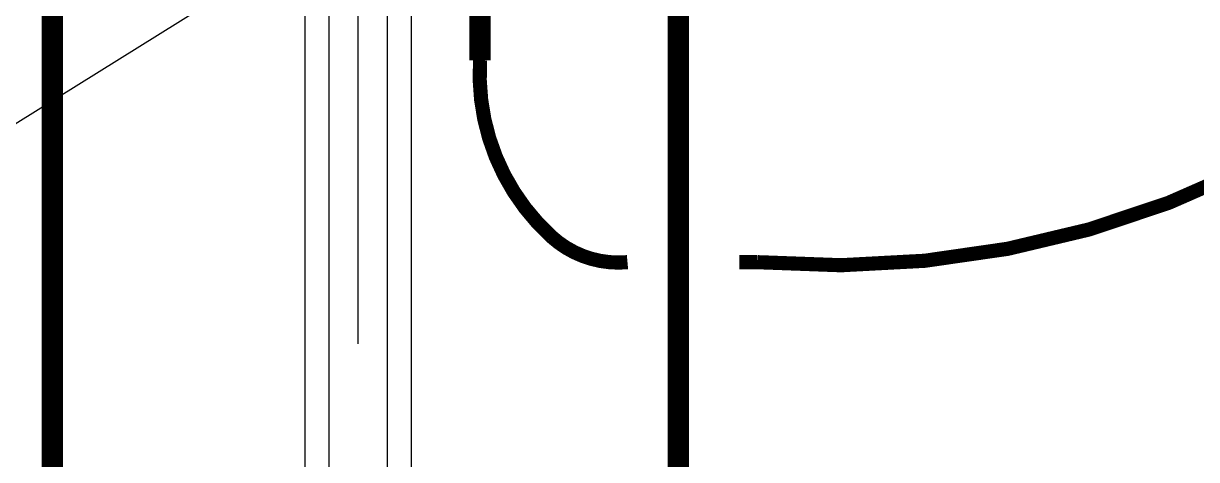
# Model space of a CAD drawing. Header units: millimetres. Extents: x 0 to 114, y 0 to 82.
# Drawn here: x 81.037 to 81.931, y 14.747 to 15.079 of the extents above; entities that cross this region are included whole.
import ezdxf

# ---------------------------------------------------------------- set-up
doc = ezdxf.new("R2010")
doc.units = ezdxf.units.MM
doc.linetypes.add('DASHDOT', pattern=[1, 0.5, -0.25, 0, -0.25])
doc.layers.add('MAT', color=1, linetype='Continuous')

# ---------------------------------------------------------------- blocks, each defined once
blk = doc.blocks.new('A$C05F867AE')
at = {"color": 254}
for p, q in [((-3.71758, 11.84211), (-3.71758, 10.44739)), ((-3.70222, 11.84211), (-3.70222, 10.44813)), ((-3.66534, 11.84211), (-3.66534, 10.45014)), ((-3.65008, 11.84211), (-3.65008, 10.44732))]:
    blk.add_line(p, q, dxfattribs=at)
at = {"color": 7, "linetype": 'DASHDOT'}
blk.add_line((-3.68383, 11.84211), (-3.68383, 10.45434), dxfattribs=at)
at = {"color": 252, "linetype": 'Continuous'}
blk.add_line((-3.76754, 11.56496), (-4.23507, 11.27415), dxfattribs=at)
at = {"layer": 'MAT', "color": 255}
for points, const_width in [([(-3.87789, 11.83753), (-3.87789, 11.25643)], 0.0135), ([(-3.48026, 11.83753), (-3.48026, 11.25643)], 0.0135), ([(-3.60624, 11.68644), (-3.60624, 11.52212)], 0.0135), ([(-3.44162, 11.39392), (-3.43017, 11.39392)], 0.009)]:
    blk.add_lwpolyline(points, dxfattribs=dict(at, const_width=const_width))
at = {"layer": 'MAT', "color": 255, "const_width": 0.009}
for points in [[(-3.60624, 11.52212, 0.227895), (-3.56072, 11.40995, 0.227895)], [(-3.43017, 11.39392, 0.18182), (-3.02935, 11.50838, 0.18182)], [(-3.56072, 11.40995, 0.209081), (-3.51262, 11.39392, 0.209081)]]:
    blk.add_lwpolyline(points, format="xyb", dxfattribs=at)

msp = doc.modelspace()

# ---------------------------------------------------------------- block references
at = {"color": 7, "xscale": 1.199999999999999, "yscale": 1.199999999999999, "zscale": 1.199999999999999}
msp.add_blockref('A$C05F867AE', (85.71264, 1.22432), dxfattribs=at)

doc.saveas('drawing.dxf')
